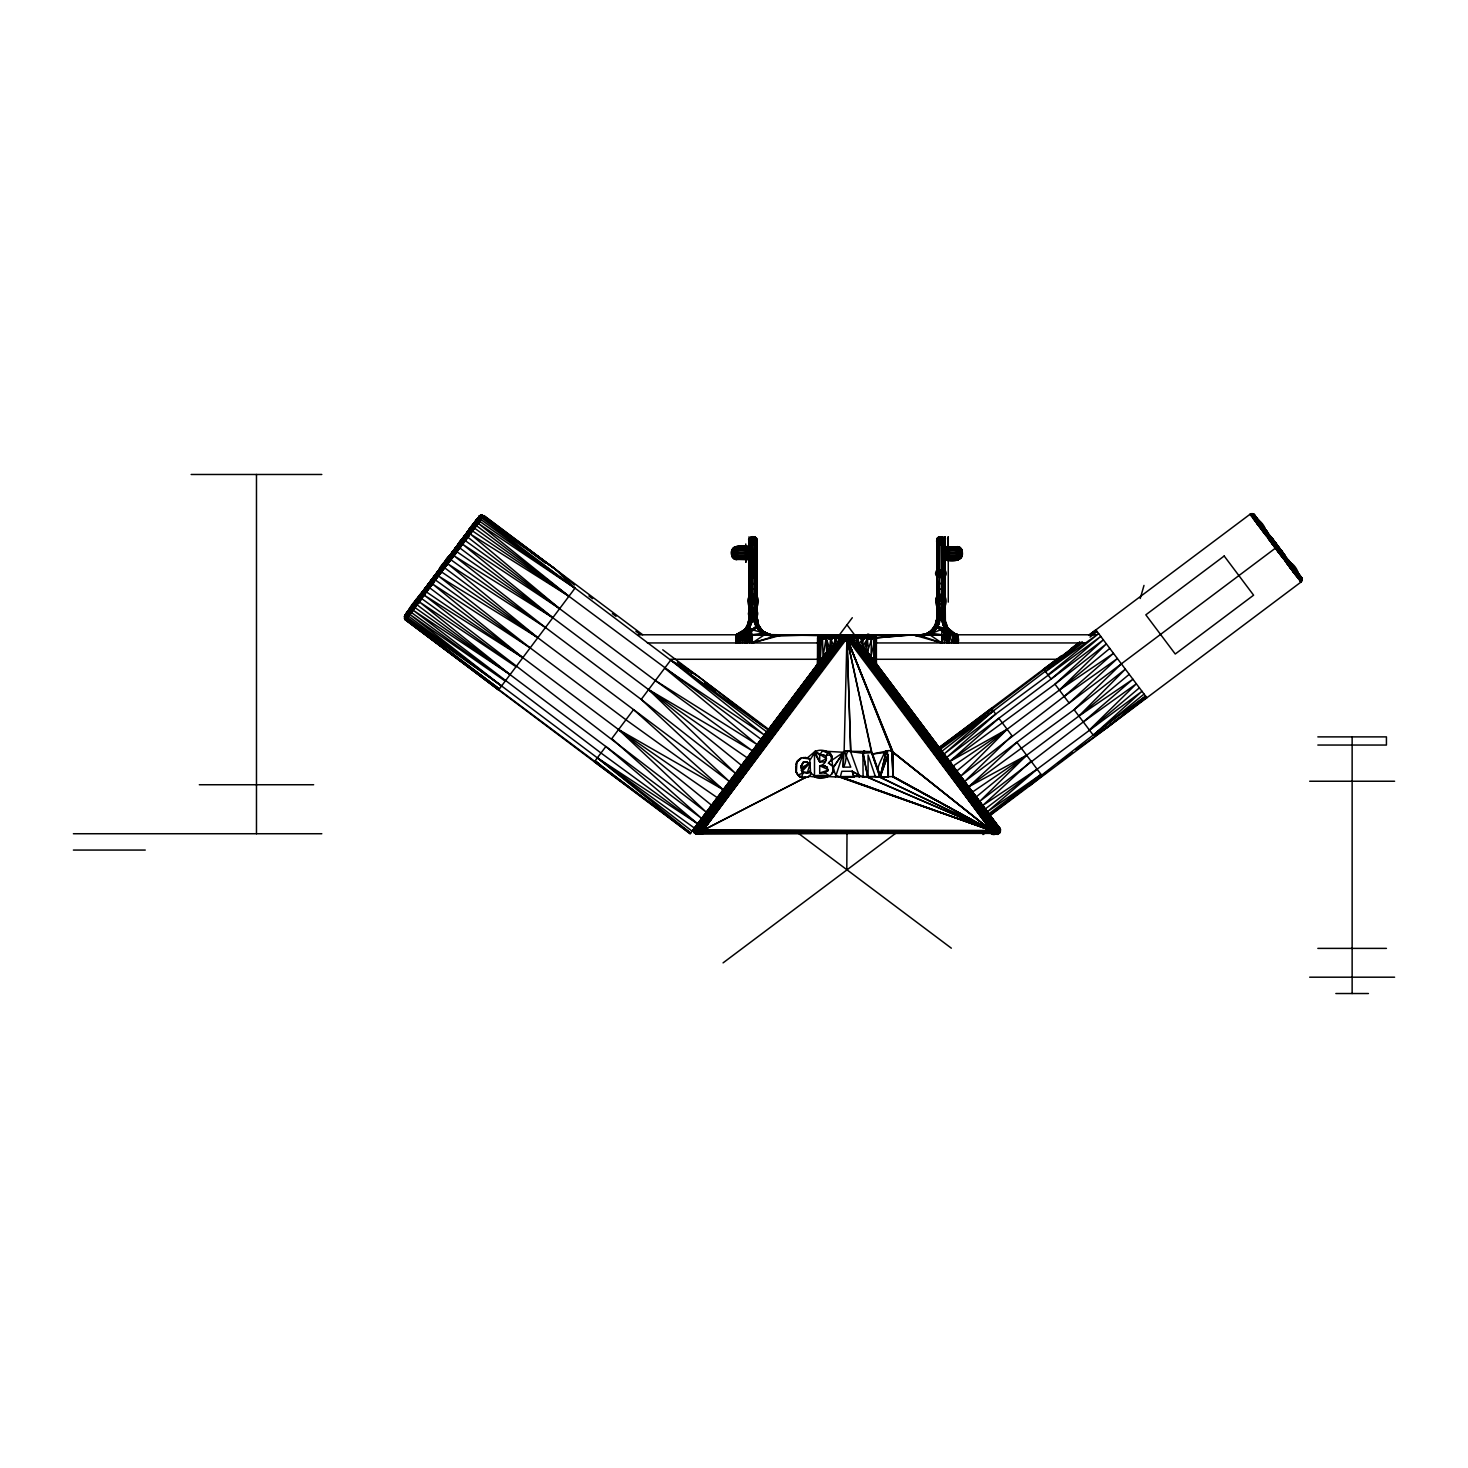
<?xml version="1.0" encoding="UTF-8"?>
<svg xmlns="http://www.w3.org/2000/svg" width="1468" height="1468" viewBox="0 0 1468 1468"><rect width="100%" height="100%" fill="white"/><g stroke="black" fill="none" stroke-linecap="round" stroke-linejoin="round"><path stroke-width="1.5" d="M745.762 556.849L745.762 562.317L745.762 543.967M869.019 639.149L869.038 634.782L873.809 635.222L875.79 638.048L876.359 663.885L876.396 638.048C876.304 633.479 867.386 633.497 870.212 639.149M870.542 639.149L870.542 634.782M871.478 639.149L871.478 634.782L872.818 634.782M944.988 634.782L944.988 536.811L944.988 618.78C942.676 631.827 961.999 631.423 958.035 642.947M945.649 623.405L945.043 628.689L947.429 631.589L949.135 642.947L951.741 632.029L945.484 629.295L945.887 624.139L944.016 618.065L944.016 537.765C939.428 534.113 933.042 542.628 940.089 536.903C956.255 544.261 930.529 528.241 938.456 544.977M948.255 553.142L948.255 536.811L948.255 602.137M829.31 639.149L829.328 634.782L828.759 639.149M832.264 639.149L832.264 634.782L846.999 634.892M835.567 639.149L835.567 634.782L834.833 639.149M839.145 641.314L839.164 634.782L838.356 639.149M842.926 639.149L842.944 634.782L841.659 641.314M846.816 639.149L846.816 634.782L845.513 641.314M850.688 641.314L850.706 634.782L849.385 641.314M854.486 641.314L854.504 634.782L846.999 624.799M858.083 645.681L858.101 634.782L856.486 643.498M861.441 639.149L861.441 634.782L860.688 639.149M864.413 639.149L864.413 634.782L863.753 639.149M866.964 639.149L866.982 634.782L866.395 639.149M999.965 828.521C1001.194 828.906 997.011 828.117 998.589 832.925L696.658 833.732C692.456 834.063 692.474 826.319 696.823 829.126L835.494 644.177L846.999 638.396L860.505 645.48L867.331 651.865L999.965 828.521L1000.259 831.934L997.341 833.732L999.873 832.521L999.947 828.502L867.331 651.865C870.964 647.37 861.569 626.267 872.359 637.204L867.331 651.865M752.295 536.811L752.277 618.505L751.91 621.588L747.542 625.588L749.377 617.111L749.175 570.024L749.029 577.548L757.194 577.548L757.139 570.024L749.029 570.024L749.139 577.383L749.451 538.664C750.845 535.471 757.249 536.224 757.194 540.077L757.194 619.019L758.24 624.487L762.02 630.066L754.644 622.689L753.983 619.019L753.928 536.811M820.869 634.782L818.557 635.754L817.603 638.048L817.603 663.94L818.19 638.048L820.19 635.222L823.511 634.782L773.728 635.791L764.424 634.782L758.717 625.35L757.139 618.303L753.928 617.422M846.797 869.992L846.999 833.732M941.722 536.811L941.722 617.753L944.53 618.34L945.355 622.249L944.933 570.024L936.823 570.024L936.823 577.548L936.969 570.024C935.006 589.751 949.282 642.562 911.408 634.782L858.798 634.91M749.175 618.468L751.451 617.863L752.148 620.046L745.322 629.13L735.963 634.782L735.963 642.947L736.239 634.726L744.918 629.754L750.643 617.973L750.662 537.508L755.396 537.16L755.396 617.533L756.369 623.221L759.378 628.965L764.498 633.424L771.049 635.681L835.2 634.91M749.029 540.132C746.111 539.362 758.883 531.104 757.029 544.977L757.194 617.569L757.194 609.899M936.933 577.383L936.859 570.024C930.29 579.97 951.503 579.97 944.933 570.024L944.988 617.569L944.988 609.899M944.823 618.468L946.75 626.946L953.851 633.314L951.319 642.947C955.833 631.864 948.016 629.699 943.557 626.029L944.988 618.78M1000.497 831.273C999.414 824.374 1002.277 835.035 997.029 833.732L1000.259 831.934L999.928 828.521L997.891 828.961L993.983 833.732L991.212 830.466L849.33 639.442L846.999 638.048L842.32 640.543L702.126 830.319L702.328 833.732L702.787 830.466L844.669 639.442L854.578 637.204L853.991 634.892L852.247 634.782M749.029 609.899L749.029 617.569M749.029 606.578C743.248 590.136 763.14 590.76 757.194 606.578M780.205 635.075L781.93 634.818L770.792 634.635L764.626 632.249L762.975 633.956L758.369 629.864L755.323 624.707L757.029 618.138L756.827 570.024L757.066 577.383M951.429 631.79L949.374 630.414L942.896 634.653L929.574 634.782L934.217 631.405L936.767 619.661L936.933 539.435L938.456 537.508L937.245 538.664L937.245 577.218L937.777 570.024C934.676 587.439 951.631 639.277 916.564 635.516M938.602 616.652L940.089 608.027L944.548 610.229L944.823 617.257L936.859 617.422L936.823 609.899M936.823 606.578C931.042 590.136 950.934 590.76 944.988 606.578M940.089 536.811L939.373 622.671L934.217 631.405L931.996 630.157L924.4 635.516L911.903 634.782M990.148 815.456L1300.942 582.099L1302.226 579.089L1300.446 575.988M874.029 637.516L875.277 637.204L870.964 656.71L871.497 638.048L875.277 637.204L875.57 662.839L876.396 638.048L872.065 635.112L873.809 635.222L872.983 635.699L874.965 636.415L873.882 637.002L873.735 660.416L876.286 637.204L817.713 637.204L818.373 642.378M947.796 639.002L946.768 642.947L946.621 625.937L942.089 621.588L941.722 617.753M846.999 637.204L835.714 638.048L835.494 644.177L831.457 646.984L695.887 828.925L696.327 831.2L698.566 833.567L701.722 831.108L991.212 831.475L1000.46 829.585L999.891 828.521L1000.002 831.952L997.212 833.732L1000.002 831.952L999.836 828.539L1000.24 831.934L996.79 833.732L1000.167 831.934L999.781 828.539L1000.24 831.934L997.157 833.732L999.121 832.888C997.524 818.098 994.276 845.788 999.928 828.521L999.873 832.521M693.74 831.934C698.805 836.008 693.924 832.173 694.107 828.521C692.327 832.851 695.612 834.191 694.988 828.723L831.457 646.984L830.613 638.048L835.714 638.048L837.696 642.892L698.071 830.429C701.135 835.732 695.502 833.64 694.511 829.75L829.677 648.526L830.613 638.048L833.402 645.535L695.171 832.062C698.162 836.301 691.428 831.53 693.96 828.649M754.185 620.615C754.075 627.552 763.764 627.919 764.333 634.726L751.102 634.653L746.57 631.589C741.835 630.781 747.597 627.35 749.396 626.506L752.295 617.753M796.684 762.149L796.188 771.966L798.702 775.93L802.189 777.379L798.849 776.058L796.427 772.645L796.463 762.608L801.73 757.892L809.694 758.901L810.666 773.948L810.336 771.856M893.315 776.462L892.727 751.689L893.26 776.627L991.212 830.466L997.671 829.035L998.699 831.053L996.882 833.732L998.497 833.512L996.57 833.732L999.176 832.044L999.708 828.558L865.918 650.159L867.845 638.048L872.359 637.204M945.282 621.863L944.86 618.597L943.887 626.726L951.117 631.552L944.621 626.506L942.731 617.808L946.291 627.001L950.805 631.46L948.108 631.13L944.621 626.506L944.86 618.597L943.557 626.029C947.778 626.487 946.475 621.166 942.951 621.771L942.951 624.597L946.456 625.588L944.016 618.065L942.456 623.129C947.355 621.001 949.502 630.304 941.85 620.046L942.548 617.863L945.264 626.285L949.135 631.001M749.139 604.944C750.313 583.346 745.854 609.917 751.451 603.275L751.451 542.885L752.295 541.27L754.772 540.94L757.194 542.756M757.194 540.316L755.561 537.508L756.222 617.734L757.286 621.019L756.277 626.726L764.92 632.341L757.103 628.12L756.827 617.991C755.708 629.607 768.388 636.213 777.563 635.516M936.933 604.944C938.107 583.346 933.648 609.917 939.226 603.275L939.226 542.885L944.988 543.454M849.33 639.442L852.761 638.048L863.386 638.048L862.45 646.911L997.671 829.016L997.671 831.2L702.126 831.182L842.32 640.543L841.256 638.048L839.99 641.699L700.071 830.796C705.613 838.283 697.373 828.117 693.446 829.934L694.052 828.502L694.474 832.87L698.107 833.732L694.713 828.649L699.814 829.805L700.695 833.732M801.088 766.241L803.987 761.819L810.354 762.975L801.033 767.819L801.051 766.883L803.088 762.277L801.088 766.241L802.207 772.223L806.905 773.342L810.171 771.673M817.639 663.885L817.713 637.204M943.19 617.863L943.355 537.508L944.988 540.132M924.069 635.552C943.062 633.167 939.832 607.88 939.226 594.522L939.226 609.404C934.621 610.743 937.428 619.459 939.373 622.671L932.896 629.056L931.446 633.662L919.096 635.754L914.087 635.112L941.722 642.947L944.052 634.286L946.768 642.947L947.429 631.589L949.007 630.579L949.135 642.947L950.016 631.148L945.924 629.9L946.273 625.386L943.355 617.973L942.254 622.359L948.438 628.836L943.245 625.331L948.438 628.836L945.649 623.735L942.695 623.863L944.53 618.34M997.029 833.732L999.213 832.026L998.112 828.925L998.405 832.099L996.57 833.732L1000.148 831.934L999.836 828.539L1000.002 831.952L997.157 833.732L999.525 832.87M749.139 596.247L749.029 601.293L750.368 598.999L753.928 598.449L757.194 601.293L757.066 596.247L756.827 600.008M754.937 536.976L754.772 609.404C762.167 612.266 752.974 625.331 754.772 609.404L752.295 608.027L751.451 609.404L751.286 617.808L751.451 594.522L750.809 598.76L752.295 604.321L754.772 603.275L755.396 598.76M936.933 596.247L936.823 601.293L938.162 598.999L941.722 598.449L944.988 601.293L944.86 596.247L944.621 600.008M936.823 543.454L938.456 542.976L938.602 544.977L938.456 576.961L938.162 544.977L938.456 542.976L942.566 542.885L942.731 536.976M694.988 828.723L695.171 832.062L698.107 833.732L698.713 832.411L991.212 832.778L992.607 833.732L993.194 830.026L991.671 833.732L991.873 830.319L996.919 829.181L997.855 832.962L996.46 833.732L998.735 833.42M822.429 634.928L820.025 634.892L822.979 634.818L820.942 634.892L822.52 634.782L822.539 639.149L822.355 634.782M844.577 751.231L843.549 752.258L843.201 767.122L850.798 767.122L844.32 751.267L871.203 751.561L880.158 776.902L887.791 755.029C881.846 749.01 893.865 749.928 893.315 753.084M941.722 570.024L942.566 576.887L942.566 542.885L942.731 617.808L942.566 609.404L942.217 616.56M755.396 544.977L754.772 542.885L751.451 542.885L750.809 544.977L750.662 542.976L750.662 576.961L749.983 570.024L749.451 577.218L749.451 543.288L753.928 542.444L757.194 543.454L756.222 537.765M937.245 577.218L936.933 543.49L936.859 544.977L944.988 544.977L944.988 540.316M757.286 620.285L756.754 610.229L757.139 617.422M795.858 768.645L795.858 766.92M844.137 751.377L846.999 634.782L866.065 634.892M944.364 618.175L944.548 610.229L944.933 617.422M404.801 615.422L405.095 619.679L412.123 605.88L430.876 580.667L432.656 580.08L434.363 582.007L411.847 610.046L410.655 613.734L420.105 599.054L478.733 521.837L478.219 517.617L467.356 538.279C446.566 564.648 424.527 591.421 405.59 619.037L404.801 615.422L479.779 515.837L482.054 514.864L455.649 553.803L426.087 591.714C418.325 590.393 415.719 604.743 411.847 610.046L412.361 611.532L420.105 599.054L444.455 566.63C442.363 562.464 436.602 571.18 440.437 571.015L444.107 564.171L482.054 514.864L478.843 516.773L480.825 515.048L480.954 516.332C477.43 517.562 461.374 537.031 469.742 533.6L471.54 528.847L473.907 527.783L474.439 524.571L469.668 529.012L456.053 551.784L454.401 549.546L455.979 547.234L477.32 518.828L476.458 519.966L481.834 515.029L478.935 516.938M404.911 615.257L404.728 617.844L406.196 618.23L407.04 613L422.986 591.31L404.306 618.395M827.97 769.893L826.612 766.773L819.694 765.745L819.694 772.994L825.218 772.994L827.97 769.893L827.787 770.939M825.915 777.141C830.099 776.7 833.916 773.049 833.439 768.7C833.292 763.562 824.869 764.424 831.053 760.571C835.696 751.433 818.355 747.249 814.501 752.607L814.501 775.765C817.437 782.536 841.458 773.232 814.501 775.765L810.501 772.829M863.478 751.359L864.634 750.882L862.909 752.937L863.092 777.086L868.065 776.554L868.083 755.029L875.534 777.086L893.296 776.554L991.212 830.466L991.212 833.732L995.157 829.585L994.919 833.567L996.075 829.383L997.414 832.209L996.332 833.732L997.433 833.53C986.312 838.191 995.341 824.851 996.442 833.035L995.561 833.732L999.102 830.998L999.158 828.686L999.304 832.888L992.368 833.237L702.787 832.393L700.254 833.585L699.484 829.732L839.99 641.699L698.529 829.512L699.814 833.732M406.838 612.688L411.315 612.174L415.591 606.834L406.434 613.441L405.627 616.652L408.067 615.698L407.223 614.523L410.324 608.046L410.233 611.147L406.214 613.514L428.216 584.227L448.896 560.703L450.254 560.666L469.448 529.508L471.044 533.104L467.43 536.646L466.237 533.801M749.029 544.977L757.194 544.977L757.066 543.49L756.222 544.977L755.561 542.976L755.561 576.961L754.937 570.024M735.963 642.947L736.239 634.726L748.533 629.295L751.91 621.588L750.643 617.973L752.277 618.505M1000.46 829.567L997.69 830.099L862.45 646.911L867.845 638.048L864.285 648.489L999.708 828.576L998.24 832.943L996.203 833.732L998.222 831.127C998.02 827.218 994.643 832.833 991.212 833.108L696.419 832.98L695.483 828.833L831.457 646.984L695.759 829.989C700.64 836.503 690.804 832.98 694.841 828.686L694.162 830.888L697.318 833.732L693.832 831.934L694.07 828.521L693.997 831.952L696.75 833.732C695.502 834.319 691.923 830.191 694.474 830.943M742.698 642.947L742.257 632.029L744.882 642.947L743.193 631.46L744.148 631.112L744.882 642.947L742.716 631.717L740.734 642.947L740.147 633.314L739.083 642.947L738.422 634.084L735.963 634.782L738.422 634.084L736.752 642.947L737.064 634.525L748.35 628.304L749.139 618.597L747.689 626.12L743.028 631.534L745.45 630.873L748.258 627.166L750.643 617.973M751.781 616.56L751.451 609.404C745.597 612.596 748.882 619.551 755.396 616.652M939.502 622.138L936.364 622.23L937.171 617.991L940.07 617.881L932.474 629.552L934.584 631.038L929.079 632.341L939.63 621.606L938.162 617.624L938.456 609.587L937.777 616.854L936.933 610.651L936.859 617.422M747.102 640.69L746.918 626.983L751.744 622.359L748.552 622.634L749.065 618.634L748.24 623.772L751.304 623.863L749.469 618.34L748.808 622.01L750.111 626.726L743.193 631.46L748.166 626.157L749.983 618.065L751.543 623.129C742.716 621.955 750.24 639.479 747.249 642.947L744.148 631.112L746.57 631.589L748.533 629.295L748.111 624.139L751.451 617.863L752.222 619.257L748.643 622.249L749.983 618.065L749.983 537.765M749.653 599.623L749.451 595.659L749.451 604.376L749.983 595.164M750.368 617.955L750.662 609.587L749.983 616.854L749.451 610.229L749.175 617.257L749.139 610.651M931.061 630.91C936.676 626.01 935.024 631.882 929.079 632.341C933.648 631.075 933.887 630.946 935.299 625.35M937.245 610.229L936.969 617.257L936.933 610.651M937.446 599.623L937.245 595.659L937.245 604.376L937.777 595.164M767.672 635.222L764.406 632.011L758.717 630.267L757.286 621.019L754.258 621.074L759.286 626.634L760.424 631.075C762.754 635.204 772.553 634.837 776.242 634.782M942.731 570.024L943.355 576.961L944.016 537.765M693.465 829.805L694.034 828.613L694.199 831.971L697.116 833.732L694.474 831.989L694.291 828.558L829.677 648.526L826.154 638.048L826.888 635.754L836.705 634.782M1255.69 516.369L1250.277 514.607L1253.947 514.24L1302.024 578.264L1301.309 577.144L1300.63 581.677L1301.565 581.493L1250.699 513.763L1088.669 635.295M701.172 833.732L700.805 830.026L842.32 640.543L701.796 830.246L701.631 833.732M938.162 617.624C935.226 624.175 938.052 630.965 929.079 632.341L936.896 628.12L937.777 537.765M749.139 543.49L749.065 544.977L749.029 543.454M749.653 618.175L749.983 609.862L750.368 616.744M754.424 616.56L754.772 609.404C752.717 618.927 756.479 631.24 766.424 635.02M756.754 543.288L756.222 577.071L755.836 570.024M756.222 603.88L756.754 595.659L755.561 603.513L757.066 604.944L757.066 596.247M936.859 544.977L936.933 543.49M937.446 616.964L937.777 609.862L938.162 616.744M944.86 577.383L944.548 543.288L944.016 577.071L943.63 570.024M944.016 603.88L944.548 595.659L943.355 603.513L944.86 604.944L944.86 596.247M999.781 828.558L999.781 831.971L996.79 833.732L999.525 831.989L999.286 828.649L999.323 832.888L996.882 833.732C1007.635 829.604 986.129 834.411 991.873 831.182L991.212 831.952M749.377 544.977L749.451 543.288L749.983 544.977M750.809 570.024L751.451 576.887L751.451 542.885M754.772 609.404L754.167 620.524L760.369 628.157L762.167 633.387L752.295 634.782L748.35 623.735M871.276 639.149L871.478 634.782M937.171 544.977L937.245 543.288L937.777 544.977M938.602 570.024L939.226 576.887L939.226 542.885L938.602 544.977M829.677 648.526L693.538 829.567L831.457 646.984L695.685 828.87L695.612 831.108L698.786 833.732L697.043 833.017L696.327 829.016L833.402 645.535L835.714 638.048M801.033 767.819L801.124 765.929L801.051 766.883M827.842 770.718L827.989 769.544L819.694 765.745C827.64 764.755 829.053 752.589 819.694 755.029L814.85 751.561L807.382 757.91M829.75 752.992C832.448 758.534 832.411 765.379 833.072 771.526M750.368 570.024L749.983 577.071L749.653 570.024M938.162 570.024L937.777 577.071L937.446 570.024M757.947 629.332L757.635 622.23L754.387 621.661L756.222 609.862L756.571 616.964M943.63 617.955L944.016 609.862L944.364 616.964M823.768 639.149L824.025 634.782L824.209 639.149M749.469 618.34L751.047 624.597L748.074 624.579M756.222 595.164L755.561 603.513L753.928 601.109L754.772 594.522L753.928 598.449M827.952 770.26L819.694 772.994M831.659 758.974L831.677 756.46L831.787 757.8M863.037 752.13L867.716 776.902L862.909 753.304L864.322 750.919M944.016 595.164L943.355 603.513L941.722 601.109L942.566 594.522L941.722 598.449M957.76 634.726L957.246 642.947L956.934 634.525L953.851 633.314L953.264 642.947L955.576 634.084L958.035 634.782L957.833 642.947L957.76 634.726L953.851 633.314L958.035 634.782L956.934 634.525L956.255 642.947L955.576 634.084L954.916 642.947M1000.002 831.952C993.854 834.136 998.222 834.044 999.121 829.824L998.515 828.833L997.396 832.209L994.827 833.732L996.075 829.383M749.983 603.88L750.662 594.779L749.451 604.376M937.777 603.88L938.456 594.779L937.245 604.376M867.698 637.204L863.386 638.048L860.505 645.48L997.433 829.071L993.744 833.732L994.185 829.805L993.304 833.732L994.919 833.567L992.863 830.099C993.616 832.631 990.001 834.723 992.955 833.218L995.763 829.438L858.505 644.177L858.285 638.048L861.643 637.204L860.487 634.892M471.32 526.81L471.044 533.104L478.329 523.47L477.375 519.635L479.724 515.708L467.43 536.646L468.953 535.398M751.451 603.275L752.295 594.448M757.139 619.845L757.8 622.872C758.607 611.899 752.735 628.891 758.993 625.937M939.226 603.275L940.089 594.448M993.744 833.732L994.827 829.659L994.607 830.686C996.533 835.971 994.754 833.604 998.313 828.87L998.699 829.897L998.515 828.833M757.029 600.412L756.754 604.376L756.571 599.623M944.823 600.412L944.548 604.376L944.364 599.623M459.154 547.472L459.337 545.105L462.035 543.857L463.76 539.233L461.466 539.93L441.85 566.685L442.07 565.786L454.401 549.546L438.308 575.016L436.143 573.86L423.151 590.98L414.196 608.523L408.691 610.394L404.599 616.248L416.985 601.513L444.107 564.171L462.035 543.857M997.414 829.09L995.212 833.732L997.671 831.2M693.667 830.833L694.382 828.576L694.199 831.971L697.208 833.732L696.291 833.53M749.029 542.756C747.249 537.49 756.204 535.655 757.194 540.609M753.928 576.869L754.772 542.885M936.823 542.756C935.043 537.49 943.997 535.655 944.988 540.609M941.722 576.869L942.217 570.024M737.743 642.947L738.422 634.084M825.952 639.149L826.282 634.782L826.392 639.149M756.754 610.229L756.222 616.854L755.561 609.587L755.836 616.744M944.548 610.229L944.016 616.854L943.355 609.587L943.63 616.744M992.129 833.732L993.854 829.879L854.119 641.736L852.761 638.048L854.578 637.204M750.809 616.652L751.451 609.404M815.639 750.919L810.354 759.525M819.915 638.048L821.933 635.112L820.19 635.222L821.456 635.369L819.529 635.754L821.016 635.699L818.153 638.048L818.447 662.839L819.805 638.048L818.722 637.204L819.97 637.516L818.19 638.048M996.644 829.255C996.589 834.815 997.488 831.677 992.368 833.237M755.561 576.961L756.222 570.024L756.626 575.419M800.042 758.717L801.033 758.13L797.363 761.085L795.986 764.81M935.024 630.561L935.795 624.12L939.08 617.477M943.355 576.961L944.016 570.024L944.419 575.419M701.392 833.732L700.805 830.026L991.212 830.466L846.999 638.396L700.346 833.732L699.172 829.659L701.741 833.604M744.441 637.057L744.001 631.148L746.57 631.589L746.643 627.295L750.533 623.735M412.361 611.532L409.407 610.908L412.123 605.88L409.333 609.789L409.132 613.496L407.223 614.523L407.627 611.642L423.555 594.467C417.921 592.118 396.433 628.322 416.637 600.229L480.825 515.048L479.192 516.314M405.81 614.046L404.599 616.248L405.829 614.028L405.59 619.037L404.728 617.844L407.04 613M814.85 751.561L819.694 761.947L826.594 758.754C817.309 753.323 808.85 744.001 819.694 761.947L824.539 761.947M868.561 639.149L869.038 634.782L870.359 634.892M939.96 619.551L936.712 620.285M839.421 637.204L840.026 634.892L841.751 634.782M832.099 773.691L833.439 768.7M946.988 626.634L948.108 631.13M939.575 616.56L939.226 609.404L939.832 620.524L937.061 620.836L936.364 622.23L936.859 618.303L938.217 625.753L935.006 625.937L936.492 622.193M941.961 620.817L945.098 620.707L945.355 622.249L945.025 619.918M407.443 614.78C409.315 606.412 416.692 599.274 423.775 594.815L425.078 588.393L416.637 600.229L416.453 604.284M937.446 617.844C937.557 627.295 928.822 636.36 919.17 634.782M411.15 606.945L414.233 603.036L417.242 603.073L415.591 606.834L410.636 607.825L406.232 613.496L418.894 602.724L413.811 607.642M924.4 635.516C928.914 633.974 921.078 634.029 919.684 635.772M859.202 777.031L859.184 775.343L852.192 771.269L841.825 771.269L840.375 776.627L859.441 776.462L850.798 752.258L846.999 638.396L892.819 751.818M751.451 576.887L752.295 570.024M939.226 576.887L940.089 570.024M734.165 559.014C724.898 548.408 739.725 543.27 749.029 546.922L735.34 547.619L731.706 551.693C732.404 543.325 743.964 547.472 749.029 546.61L734.165 547.27L734.165 559.014L749.029 559.675M934.4 626.983L932.675 632.763L930.584 631.295M959.833 547.27C967.797 556.978 956.108 564.061 944.988 559.675L959.833 559.014L959.833 547.27L944.988 546.61M424.527 594.577L422.472 596.522C415.591 594.577 412.893 607.055 410.655 611.862L412.068 611.239L410.948 613.037L407.352 612.193L405.884 613.954L411.334 611.349L411.095 613.202L406.856 612.872L408.691 610.394L407.26 613M698.603 833.732C696.272 835.09 697.153 826.741 695.3 829.897C698.016 835.145 695.612 834.173 693.758 829.622L694.309 828.558L694.162 830.888M731.706 551.509L735.34 548.647L749.029 548.518C745.12 545.013 731.945 552.959 731.871 550.243L732.367 557.088L736.606 559.675L736.606 546.61L749.029 546.61L736.606 546.793M777.673 635.479L781.288 634.745M958.659 559.51L957.393 559.583L957.393 546.61L962.127 550.335L962.127 556.042L962.292 554.39L960.861 557.546L957.393 558.959L944.988 558.959L958.659 557.638L944.988 558.427C949.337 558.776 961.577 559.161 962.127 554.592C961.705 562.703 949.741 558.831 944.988 559.675L958.659 559.51L958.659 546.775L944.988 546.922M702.548 833.732L699.814 829.805L839.99 641.699L698.841 829.585L702.787 832.778C697.942 834.65 703.869 833.879 701.465 830.172L842.32 640.543L700.144 829.879L702.787 831.475M933.63 628.157L931.868 633.369L941.722 634.782C941.465 624.506 951.411 625.955 947.429 631.589L951.117 631.552L947.576 627.607M944.988 556.978L958.659 557.638L957.393 557.767L944.988 557.767L957.393 556.978L962.127 554.592L962.127 555.95L962.292 554.464L962.127 555.656M756.791 619.624L753.983 618.927C754.497 617 760.424 627.166 759.782 631.405C761.653 628.854 765.195 631.79 761.323 632.763L759.947 627.533L757.708 629.02C762.424 627.937 765.323 636.415 767.764 633.736M475.228 521.599L479.889 516.497L478.183 520.663L475.228 521.599L480.55 516.332M731.706 551.546L731.871 550.335M962.292 554.721L962.127 555.95L962.292 554.776M940.089 604.321L942.566 603.275L943.19 598.76M466.2 534.499C467.815 530.425 484.642 511.525 474.366 522.902L415.205 601.898L420.16 594.962L425.243 590.503L426.491 591.2L429.849 584.392L432.032 583.622L449.19 557.785L449.557 558.849L454.328 551.344L456.034 551.161L459.337 545.105L456.254 546.885L417.848 598.026M731.706 552.39L731.871 550.628M758.717 625.588C758.938 622.872 753.524 625.46 756.662 625.882L747.634 632.763L744.148 631.112M993.304 833.732L993.873 829.879L995.01 833.732L996.827 832.264L995.469 829.512L858.505 644.177L863.386 638.048M749.359 628.047C746.717 629.478 783.215 636.855 763.966 634.543M831.604 639.149L832.264 634.782M754.937 598.595L755.561 594.779L755.836 598.999M942.731 598.595L943.355 594.779L943.63 598.999M744.625 631.02L746.57 631.589C743.414 629.589 748.166 625.79 750.203 624.689L748.9 620.707M936.694 620.377L936.364 622.23L937.171 617.991L938.859 624.23L932.896 629.056M841.256 638.048L698.236 829.438C699.245 834.54 700.952 834.631 696.841 830.191L835.494 644.177L698.071 830.429L835.494 644.177L697.098 829.181L697.557 833.035M464.824 540.903L464.127 536.572L478.348 518.846M772.223 634.745L771.709 635.736L763.984 631.827L762.589 633.699L774.26 635.772L777.6 634.763L769.397 634.91L762.828 631.699L757.91 625.551L756.222 617.734L755.616 619.368L758.24 624.487M416.435 599.917L412.728 604.834L418.894 602.724L431.629 579.878M756.571 617.844L754.791 623.203L757.983 623.496M481.834 515.029L479.632 515.984L472.971 524.608L472.182 527.342L474.054 528.81L477.687 519.745L479.21 522.204L470.439 532.425L472.641 530.847L478.219 517.617M731.706 552.023L731.706 551.895M694.181 832.576L697.116 833.732L695.905 832.136L698.529 829.512M807.216 773.177L810.354 762.975M962.292 554.243L962.292 554.39M995.157 829.585L995.267 830.558L856.394 642.947L858.285 638.048L854.119 641.736L993.928 830.815L996.35 829.31L994.735 833.127L992.46 832.668M749.029 540.609C747.983 539.16 757.47 539.673 757.066 540.004L757.194 541.509M936.823 540.609C935.777 539.16 945.264 539.673 944.86 540.004L944.988 542.756M429.849 584.392L429.28 587.494L439.354 570.869L424.747 589.439L429.849 584.392L429.243 583.42L464.494 536.04L427.812 584.759L418.38 600.467L416.27 604.577L417.151 604.908M467.301 536.848L467.87 533.728L462.53 539.105L471.54 528.847L471.999 530.59M749.029 541.509L753.928 540.169L753.928 542.444M936.823 541.509L940.089 540.169L944.988 541.509M853.22 641.314L854.504 634.782M995.267 830.558L854.119 641.736M1293.803 572.575L1284.812 560.592M762.553 633.662L762.002 632.451C761.305 630.653 763.121 628.946 763.415 634.213L765.452 632.653L770.113 635.589M408.856 610.009L407.627 611.642L414.361 608.743L414.82 606.504L411.591 606.559L427.316 589.457L424.803 588.943L420.894 594.155L439.978 572.575C434.932 566.74 458.053 550.647 461.429 544.022C468.237 538.646 470.347 524.223 478.513 518.332L479.192 518.846M835.494 644.177L697.649 829.31L700.658 833.585M854.266 777.141L840.008 776.994L835.586 775.067L833.402 768.535M887.443 750.882L888.158 776.902L880.103 776.994L886.323 751.102L880.158 776.902L888.14 755.029L888.379 777.122M893.278 752.919L892.911 751.965L991.212 830.466L892.966 776.811L891.938 751.231L846.999 638.396L850.688 751.469L847.421 750.882M755.836 544.977L756.222 543.105L756.571 544.977M943.63 544.977L944.016 543.105L944.364 544.977M931.519 630.488L929.684 634.726L941.722 642.947L942.896 634.653L943.575 638.8M992.607 833.732L993.744 832.558L994.625 833.732M749.029 555.161C727.192 558.629 727.192 547.656 749.029 551.124M749.029 591.292C750.13 588.448 756.075 588.448 757.194 591.292M936.823 591.292C937.924 588.448 943.869 588.448 944.988 591.292M453.594 550.427L474.403 522.7L475.063 525.838L479.486 522.535L478.421 522.186C474.054 523.654 464.879 530.168 468.916 535.453L471.393 530.755L472.641 530.847M761.066 739.248L568.923 596.265L476.348 525.544L475.559 521.158L471.393 526.718L476.788 521.03L476.953 522.773M859.275 776.939L859.092 775.067L852.192 771.269L853.917 776.811L852.192 771.269M694.511 829.75L695.3 828.796L693.795 832.007L696.841 833.732L695.575 833.512M935.758 624.487L936.511 623.221L939.043 623.716L935.006 625.937L935.795 624.12M946.31 625.24L947.374 627.295M450.584 554.427L434.088 580.851L442.033 571.309L458.64 543.912L460.658 547.179L456.053 551.784M452.639 557.124L460.2 547.05L461.429 544.022L460.291 541.692L470.402 528.04M998.809 832.081C998.827 829.438 1002.332 831.567 996.68 833.732L998.24 832.943M426.711 591.677L427.316 589.457M917.39 635.607L931.868 633.369L944.64 628.047M407.829 612.468L405.865 614.45L413.682 603.568L412.123 609.11L407.829 612.468L406.673 616.633L405.92 615.826L404.728 617.844L405.095 619.679M832.264 773.416L833.274 771.049M925.978 635.277L930.106 631.662M999.213 832.026L999.158 828.686M831.585 759.195L831.053 760.571M863.111 751.891L863.734 751.176M1140.232 598.485L1143.994 585.42M933.575 631.075L933.85 631.772C927.996 631.607 925.794 636.8 920.491 634.782L922.289 635.736L926.638 633.662L926.436 635.185L920.491 634.782L931.024 633.956L931.318 632.965L930.015 631.827L927.079 635.075M852.761 638.048L851.734 640.58L993.23 830.925L994.515 829.732M439.281 574.924L439.978 572.575M744.643 637.002L745.561 628.836L750.772 625.331L747.726 625.386L748.074 629.9L744.001 631.148L744.918 629.754L747.102 631.038L758.497 626.671L759.91 627.643M1255.874 522.058L1256.626 517.617M476.788 521.03L475.522 525.159L474.439 524.571L470.164 528.92L471.54 528.847M914.564 634.745L912.564 634.855L916.326 635.479M993.524 829.952L993.194 830.026M755.396 617.533L754.277 621.129M443.281 566.776C443.85 563.51 448.052 552.207 451.667 557.418L452.731 557.014M747.597 630.469C741.322 624.487 755.139 628.102 744.423 631.056L747.102 631.038L746.056 630.212M420.343 600.173L418.563 602.522L420.105 599.054L418.6 598.614L408.159 612.798L477.816 521.434L475.228 521.782L477.687 519.745M749.029 584.741L752.295 583.402L757.194 584.741M936.823 584.741L940.089 583.402L944.988 584.741M992.863 830.099L993.744 832.558M475.063 525.838L477.54 524.406L477.999 520.865M846.651 750.882L843.549 752.258L835.494 776.994L839.733 777.141L991.212 830.466L893.113 752.442L991.212 830.466L867.386 777.141L875.02 776.554L859.422 776.609M880.121 776.957L875.001 776.462M695.3 828.796L694.878 829.824L696.107 828.961L697.722 832.319L700.126 833.585M944.988 555.161C967.008 558.537 966.898 547.766 944.988 551.124M702.126 830.319L991.873 831.182L992.203 830.246L991.212 831.475M780.609 635.02L768.608 635.387M992.203 830.246L991.212 830.961L851.734 640.58M883.644 753.983C889.296 744.239 875.974 768.241 878.103 769.544L879.846 777.141L991.212 830.466L840.375 776.627M821.64 637.204L820.263 660.416L819.805 638.048L823.64 634.892L827.934 634.892M915.445 635.35C925.446 637.369 938.713 629.809 937.777 617.734L938.382 619.368M1255.929 516.883L1256.681 517.892L1255.801 516.516L1255.122 521.048L1256.186 521.067L1249.965 514.185L1300.942 582.099L1299.694 580.429M840.063 776.902L991.212 830.466L892.948 776.902M892.911 751.965L846.999 638.396L871.368 751.763L879.846 777.141L880.525 776.462M797.913 775.067L801.436 777.288L803.106 772.994L797.913 775.067L796.61 773.086M751.781 544.977L752.295 543.692M939.575 544.977L940.089 543.692M422.527 591.788L418.784 601.458L413.187 604.706L408.269 612.578L410.691 613.532L410.196 609.807L475.1 523.36L478.311 521.379L409.077 612.853L410.765 612.908M946.805 626.285L944.621 626.506L945.117 627.423M775.526 635.717L776.59 634.782M996.735 833.549L996.864 832.264M452.823 554.977L454.328 551.344L450.694 554.28L469.944 529.985M760.919 632.451C765.856 630.396 769.948 637.956 774.829 634.782M417.242 603.073L415.389 606.743M697.649 829.31L698.841 829.585L696.419 832.98L697.428 833.732M472.421 530.774L476.476 525.544L477.375 519.635M476.348 520.314L476.531 522.865L478.384 523.525M701.631 833.237L702.787 833.108L701.135 830.099L842.32 640.543L700.071 830.796M447.355 564.171L448.896 560.703L447.703 558.262L468.457 534.664L466.934 538.095L456.438 548.225L442.62 565.235M767.837 635.24C769.159 632.047 773.177 637.534 775.636 634.928M431.574 585.2L430.014 586.484L427.298 585.659L422.986 591.714L433.629 576.997L435.611 578.41L414.233 603.036L431.335 584.099L428.986 583.365L430.821 580.759M412.948 609.972L409.719 608.871M459.337 545.105L453.447 551.106L458.915 543.325M774.26 635.772L775.71 635.259M694.713 828.649L693.612 829.585M763.855 634.488L767.36 633.662M467.87 533.728L464.714 540.279L463.76 539.233L458.181 544.885M455.263 553.638L457.392 549.399C455.319 541.288 469.063 533.82 473.834 527.489L473.045 525.25L474.366 522.736M405.865 614.45L406.599 613M937.979 626.249L936.621 620.946M422.472 596.522L436.436 573.272M921.886 635.754L917.408 634.782L941.722 642.947L941.722 634.782M754.424 617.441L754.038 619.551M696.107 828.98L694.859 830.998C693.648 834.081 701.594 833.824 698.566 833.567M416.985 601.513L414.215 606.816L413.37 605.899L410.269 608.486L411.884 605.972M746.203 631.295L744.882 631.001M462.567 543.894L465.117 539.105M697.942 829.383L697.447 830.319L697.355 829.255M825.878 760.516L826.154 760.094M880.47 776.627L872.579 753.983L884.323 752.607L885.828 751.231M799.638 776.627L798.702 775.93C802.28 779.361 811.841 777.159 810.593 773.03M430.014 586.484L445.354 561.583L447.189 563.18L442.639 569.052L440.73 567.731L436.143 573.86M413.536 605.256L409.407 610.908M450.015 560.611L453.227 554.941L451.777 553.032L453.263 550.867M695.759 829.989L696.823 829.126L696.841 830.191M470.164 528.92L472.164 525.672L460.145 546.353L463.007 544.059M478.274 517.562L477.595 518.736L479.724 515.708M436.363 573.364L457.392 549.399L457.704 550.372L461.429 544.022M448.896 560.703L442.639 569.052M694.878 829.824L695.483 828.833M472.99 528.829L475.797 524.883L463.374 537.398L447.189 563.18L450.254 560.666M926.877 635.112C933.538 634.525 925.666 632.139 926.73 633.552M453.227 554.941L433.409 577.493L477.485 518.589M412.104 606.633L415.334 601.476M998.387 832.117L997.396 832.998M425.573 587.732L424.803 588.943L447.52 564.171M436.161 573.621L433.299 577.456M884.525 752.24L885.681 751.249M930.602 631.368C927.739 634.763 928.859 635.24 928.437 634.855M946.401 630.469L948.677 629.13L947.778 627.919M995.928 830.429L995.763 829.438L994.386 832.484L991.909 833.732M833.218 767.874L843.641 752.148L843.201 767.122C847.036 763.305 845.073 752.68 848.412 750.992M830.576 753.946L822.465 750.882L819.694 755.029L819.694 761.947M416.38 599.972L418.472 597.201M776.957 635.057L778.058 634.763M746.918 626.983L750.111 626.726M731.706 552.629L731.706 553.638M441.85 566.685L451.3 553.583L436.491 573.97L426.087 591.714L522.81 657.682L618.579 729.578L711.54 805.216M409.462 609.404L411.113 607M830.117 753.396L828.264 752.111L825.732 756.24M465.539 534.499L464.127 536.572L473.1 526.021L479.467 522.516L477.063 523.617M833.072 767.562L843.549 752.258L825.805 751.304M935.281 625.588L939.905 619.991L938.602 617.533M430.546 581.126L433.372 577.364M431.959 579.383L436.767 572.997M997.91 832.154L999.011 828.723L864.285 648.489L999.488 829.75M700.768 830.925L701.465 830.172L698.529 831.512L697.814 833.732L694.694 833.053M753.928 537.215L754.772 540.94M941.722 537.215L941.722 541.27L939.226 540.94L940.089 537.215M461.044 540.481L462.622 538.628L463.943 541.288L469.301 535.6M999.121 832.888L999.708 828.576L999.323 832.888M414.196 608.523L411.847 610.046M466.402 535.233L477.797 520.314L478.733 521.837L477.816 521.434M428.472 585.732L454.878 550.573M418.6 598.614L404.195 616.799M427.83 585.604L454.548 550.023M768.847 729.798L818.08 663.83M769.067 729.871L784.096 709.723M786.83 706.071L818.245 663.94M844.669 639.442L702.787 830.98L699.484 829.732L700.64 830.906L698.713 832.411M420.435 600.027L416.765 600.339L409.407 609.991L409.15 612.615L409.957 613.184L412.875 609.312M424.876 594.852L422.399 597.403M408.416 616.028L597.348 757.855L690.621 833.072L405.572 619.808L498.606 689.923L574.961 588.228L555.051 568.96L483.761 515.69M757.304 627.075L748.772 633.644L747.249 642.947L749.946 634.286L749.726 642.947L751.102 634.653L752.295 642.947L779.563 634.8M642.654 634.726L483.889 515.525L405.462 619.973L690.125 833.714L826.668 651.865L826.154 638.048L832.356 637.204L833.512 634.892M839.531 634.745L852.302 617.716M696.254 833.732L699.924 828.833M440.73 567.731L454.401 549.546M799.106 759.433L797.363 761.085M418.894 602.724L420.784 600.32M476.641 519.892L473.834 523.47L478.513 518.332M475.063 522.571L476.513 520.718M466.255 533.563L468.274 531.031M761.341 629.478C758.791 627.203 758.002 631.442 761.598 629.625M450.511 554.537L471.393 530.755M425.628 587.659L427.39 585.916M745.781 631.093L744.349 630.341M414.49 602.486L416.765 600.339M444.107 564.171L434.014 576.979L434.767 579.493M929.097 634.763L930.584 634.213L931.996 630.157L937.722 626.726L938.658 624.744M406.783 612.78L420.105 599.054M914.527 635.185L917.298 634.763M429.243 583.42L434.546 577.695M754.772 538.004L752.295 538.371L752.295 540.169M942.566 538.004L940.089 538.371L940.089 540.169M436.932 573.236L439.684 570.281M448.547 557.51L454.328 551.344M753.928 540.169L753.928 538.371M941.722 540.169L941.722 538.371M929.85 633.901L925.537 633.992L928.73 632.635M760.589 628.579L754.956 623.716L754.369 621.606M460.658 541.435L462.603 539.453M926.62 635.167L928.29 634.873M446.731 560.079L448.566 558.207M1109.79 648.434L1059.382 690.07L1007.14 729.284L960.678 776.187L1064.153 696.438L1117.368 658.526L1069.126 703.062L1054.96 684.198L1103.349 639.846L946.64 757.488L995.708 714.054L1100.743 636.378L1051.106 679.06L1043.638 669.114L1056.318 659.738M422.986 591.714L425.188 589.494M442.033 571.309L438.308 575.016L439.427 574.924M972.532 791.986L1026.646 755.268L979.633 801.455L1083.292 721.926L1132.929 679.244L1078.888 716.054L1026.646 755.268L968.641 786.811L1016.884 742.276L1041.032 774.425L989.836 815.034C1042.115 775.893 1092.247 734.073 1145.609 696.126L1107.679 727.211L1076.117 749.873M755.525 625.203L755.139 624.212L756.112 624.634M1255.47 520.131L1263.875 532.737M925.666 635.332L927.226 634.543L920.491 634.782L923.739 634.47M1121.369 663.848L1074.099 709.686L968.641 786.811M744.625 630.414L743.67 631.258L744.882 642.947M927.299 635.038L928.4 634.011M472.127 526.351L473.87 524.755M1031.05 761.14L982.679 805.51L1037.105 769.214L1141.976 691.3L1093.275 735.211L1074.099 709.686L1125.35 669.151L1078.888 716.054L1129.241 674.326M451.667 557.418L455.319 553.564M1266.113 535.692L1260.902 528.755L1262.388 525.489L1257.966 519.415M1298.171 578.392L1293.473 572.153L1294.703 568.336L1288.757 560.409M808.171 777.031L809.198 776.333M432.051 579.713L433.684 578.282M956.787 771.012L1007.14 729.284L949.668 761.543L998.864 718.274L1011.929 735.651L964.66 781.49L1278.059 546.188L1271.105 536.903M940.419 749.212L993.341 710.916L944.034 754.02L995.708 714.054L991.414 708.328L939.483 747.964L993.341 710.916L1082.907 642.617M1064.153 696.438L1113.478 653.352L1059.382 690.07L1106.377 643.883L1054.96 684.198L949.668 761.543M809.143 771.783L807.767 772.774L809.859 771.287M808.593 776.774L809.822 775.93M809.345 776.26L815.235 777.031L814.52 775.985M434.088 580.851L436.693 578.355M1139.388 687.85L1089.348 729.981L1136.342 683.794L1083.292 721.926M1029.325 786.041L1049.088 770.168M976.238 796.904L1026.646 755.268M808.941 771.929L809.767 771.324M932.657 629.478L937.336 625.882L946.365 632.763L949.851 631.112M925.152 635.405L923.354 635.644L932.804 631.79M1082.228 641.736L1045.583 671.683L1098.651 633.589L1047.932 674.84M1090.963 634.598L1096.192 630.322L1092.559 632.983M418.875 597.091L419.976 596.21M410.288 609.587L407.609 611.661M1144.067 694.089L1093.275 735.211L1107.679 727.211L1146.545 697.373L1123.038 714.843M749.029 552.115L736.606 552.115L735.34 553.142L736.606 554.17L749.029 554.17M944.988 554.17L957.393 554.17L958.659 553.142L957.393 552.115L944.988 552.115M801.033 770.241L809.675 763.323L801.803 771.673L808.042 772.553M941.942 751.249L993.341 710.916M981.248 717.301L1080.026 642.562M1090.008 637.094L1097.128 631.552M1044.133 669.775L1079.824 642.268M1088.742 635.387L1095.88 629.9L1146.857 697.795M985.285 808.96L1037.105 769.214L987.377 811.749L1041.032 774.425L988.9 813.786M941.722 618.505L942.548 617.863L942.768 620.762M1090.797 634.396L1096.192 630.322M989.836 815.034L1031.123 783.729M1034.701 781.013L1041.895 775.563L1036.408 779.526M1061.658 655.59L939.171 747.542L991.891 708.971L975.633 721.082M1070.667 648.819L1079.659 642.066M723.063 962.88L896.03 833.035M1058.098 763.397L1072.502 752.57M983.065 834.558L985.01 833.09L982.569 833.512M972.018 723.761L939.483 747.964L991.891 708.989M1099.55 732.312L1119.423 717.54M479.229 517.085L481.431 514.901M828.576 763.121L829.365 762.626L828.282 763.232M772.663 635.772L773.728 635.791M1045.95 668.435L1056.923 660.527M1018.131 792.702L1025.453 787.435M962.292 551.528L962.127 550.243L962.292 551.821L958.659 549.949L957.393 548.518L960.861 549.527L962.292 552.188L961.632 549.601L958.659 547.619L944.988 548.518M912.711 634.892L874.084 638.048L875.277 637.204M1131.681 707.594L1142.82 699.924M830.906 760.919L843.549 752.258M773.838 635.791L774.792 635.754M953.081 766.076L1007.14 729.284M945.649 628.304L951.117 631.552C946.511 629.607 935.666 622.982 932.474 629.552L934.07 627.533L936.602 628.579M943.465 623.735L947.08 626.983L947.41 630.561L949.374 631.02L948.915 629.423M752.295 634.782L752.295 642.947L764.424 634.782L766.7 635.038M997.946 833.53L998.57 832.925M701.722 831.108L702.787 831.952L701.759 831.971C701.154 835.457 692.933 831.438 695.685 833.512M693.538 831.365L697.502 831.365L698.786 833.732M1252.736 517.892L1257.434 524.131L1261.434 524.021L1267.379 531.948M1290.023 567.529L1294.005 567.419L1288.298 559.822M759.066 630.653L765.452 632.653M757.396 628.579L756.809 627.68L747.634 632.763M776.921 635.589L768.847 635.405L765.268 632.635M928.455 632.708L931.024 633.956M1295.033 574.227C1299.73 573.915 1301.731 575.676 1296.042 575.566L1287.032 563.565M802.886 762.424L806.574 761.837M946.236 629.13L948.218 628.543M736.606 556.978L734.165 557.289L731.706 554.464L736.606 556.978L749.029 556.978M944.988 549.307L958.659 548.647L944.988 547.858M993.065 833.732L992.276 833.604M763.397 631.368L766.626 635.057L773.508 634.782M736.606 554.17L735.34 554.794L736.606 553.142L735.34 551.491L736.606 552.115M957.393 552.115L958.659 551.491L957.393 553.142L958.659 554.794L957.393 554.17M760.167 631.772L761.195 631.79L760.424 631.075M885.387 751.341L872.579 753.983M749.029 546.922L735.34 547.619L736.606 548.518M957.393 558.959L944.988 559.345L958.659 558.647L957.393 557.767M410.012 612.908L411.627 612.505L411.334 611.349M761.305 632.763L766.296 633.185M747.194 629.864L748.533 629.295M947.796 631.295L946.915 631.038L949.576 631.056L947.429 631.589L948.567 630.873M867.386 777.141L991.212 830.466L840.191 776.774M879.846 777.141L991.212 830.466M872.983 635.699L913.903 635.075M845.825 751.01L847.862 750.919M745.799 628.543L747.762 629.13M752.295 536.903L751.451 544.977M893.131 776.755L891.755 751.084L846.999 638.396L871.882 752.607L862.909 753.304L846.412 750.919M804.464 761.672L808.795 763.158M805.877 777.251L702.787 830.466L805.877 777.251L801.95 777.343M995.726 833.732L995.212 833.732M1254.112 518.314C1258.516 517.323 1268.976 530.26 1263.416 530.7L1257.434 524.131M826.869 776.847L814.722 776.627M947.429 631.589L949.374 631.02M826.723 776.902L827.53 776.664M922.014 634.782L923.078 634.58M752.295 642.947L782.609 634.782L821.016 635.699M827.842 776.59L835.365 776.902M736.606 547.014L735.34 546.995L749.029 546.683M737.064 634.525L735.963 634.782L736.752 642.947M735.34 546.995L736.606 546.683L735.34 546.775L735.34 559.51L749.029 559.345M957.393 559.583L958.659 559.29L957.393 559.271M826.301 637.204L822.502 638.048L823.034 656.71L826.154 638.048L828.08 650.159M820.649 636.066L819.034 636.415L820.337 636.525M853.917 776.462L859.184 775.343M991.212 833.384L701.943 833.604M749.029 558.427L735.34 558.647L732.367 556.684L731.706 553.876M957.393 547.858L958.659 547.619L957.393 546.683M938.346 623.349L938.988 620.689M805.07 777.453L803.73 777.49M463.943 541.288L464.879 540.811M831.494 755.671L831.714 756.717C832.503 753.745 824.172 755.268 826.154 756.882M994.533 831.64L995.855 831.475M997.084 831.292L999.102 830.998L998.864 828.759L862.45 646.911M872.543 635.369L873.809 635.222M920.051 634.782L921.776 634.745M698.529 831.512L702.787 831.952M991.212 832.778L993.084 832.613M874.084 638.048L911.408 634.782M1296.794 575.144L1296.079 574.208L1298.152 576.961C1300.666 572.685 1290.978 558.923 1288.849 564.574L1293.473 572.153M873.662 636.525L874.965 636.415M735.34 546.775L736.606 546.683M957.393 559.491L944.988 559.345L958.659 559.29M995.322 833.09L994.166 833.145M746.441 627.754L748.35 628.304M917.408 634.782L924.748 635.332M820.942 634.892L824.851 634.782M939.575 617.441L939.153 619.349L940.089 617.422M871.57 634.928L873.056 634.892M803.235 757.561L806.226 757.69M749.029 548.518L735.34 548.647L749.029 547.325L736.606 547.325M944.988 557.767L957.393 557.565L958.659 556.317L944.988 556.097M850.431 634.818L842.063 634.928L851.935 634.928M191.152 474.476L321.804 474.476M944.988 547.325L958.659 547.619M749.029 549.307L735.34 548.647L749.029 547.858L736.606 548.702L735.34 549.949L749.029 550.17M944.988 550.17L958.659 549.949L957.393 549.307M731.706 553.142L749.029 553.142M944.988 553.142L962.292 553.142M749.029 556.097L735.34 556.317L736.606 557.767L749.029 557.767M749.029 558.959L736.606 558.959L735.34 557.638L736.606 558.427M749.029 575.493L757.194 575.493M936.823 575.493L944.988 575.493M752.295 601.109L753.928 601.109M940.089 601.109L941.722 601.109M749.029 608.669L757.194 608.669M936.823 608.669L944.988 608.669M752.295 612.119L753.928 612.119M940.089 612.119L941.722 612.119M638.433 634.782L946.64 634.782M953.503 634.782L1096.614 634.782M819.236 635.222L874.763 635.222M818.557 635.754L875.442 635.754M818.043 636.415L875.956 636.415M817.603 638.048L876.396 638.048M647.406 642.947L819.511 642.947M876.341 642.947L1085.311 642.947M670.637 659.279L819.511 659.279M875.167 659.279L1059.878 659.279M1317.842 736.881L1386.434 736.881L1386.434 745.047L1317.842 745.047M1309.676 781.233L1394.6 781.233M199.318 784.738L313.638 784.738M73.4 833.732L321.804 833.732M73.4 850.064L145.259 850.064M1317.842 948.383L1386.434 948.383M1309.676 977.193L1394.6 977.193M1335.843 993.524L1368.433 993.524M696.071 832.154L693.795 832.007L698.346 832.374M823.805 755.213L822.539 755.029M771.984 634.782L766.773 634.543L767.562 635.185M698.658 833.09L699.832 833.145M822.465 750.882L827.713 751.91M823.291 765.745L824.759 765.947M814.63 776.425L815.896 777.141L814.556 776.205M1257.103 523.709L1260.902 528.755M695.905 832.136L699.612 832.484M890.892 750.882L891.626 751.029M940.089 536.903L939.226 544.977M822.832 755.047L823.53 755.139M700.144 831.732L701.484 831.934M694.859 830.998L696.493 831.218M698.144 831.457L695.3 831.053M805.18 757.47L805.987 757.616M808.629 758.424L809.345 758.681M696.438 830.117L699.557 830.704L698.841 829.585M919.592 635.038L916.949 634.782M696.052 833.53L697.043 833.732M478.421 522.186L479.724 522.461M698.236 829.438L697.502 831.365M702.787 833.732L700.016 833.732M697.667 833.549L696.419 832.98M808.758 758.461L809.694 758.901M769.617 634.323L770.792 634.635M806.336 761.764L807.125 762.057M1300.685 580.337L1301.988 580.759L1251.525 513.561M863.147 777.122L859.092 775.067M477.449 524.351L477.394 523.159M405.627 616.652L407.021 617.129M752.295 541.27L751.451 538.004L752.295 538.371M914.344 635.149L913.279 634.782M701.759 831.971L702.144 832.007M945.484 629.295L946.805 629.864M1269.086 539.673L1283.326 558.629M798.702 775.93L800.684 777.141M1299.033 574.098L1294.703 568.336M946.365 632.763L936.694 627.075M1299.51 574.74L1300.024 575.603M723.21 789.674L625.937 719.779L530.168 647.883L432.491 583.952L522.81 657.682L424.124 595.109L706.291 812.189L618.579 729.578L723.21 789.674L633.57 709.594L611.789 738.606L701.612 818.428L416.912 604.724M444.62 567.804L729.339 781.49L641.222 699.41L670.711 660.141L768.076 729.908L697.392 675.831L670.711 660.141L481.944 518.094L555.051 568.96L574.502 585.016M459.631 547.821L648.581 689.611L752.387 750.79L655.37 680.583L559.602 608.669L467.686 537.104M940.089 537.692L939.08 536.976M752.295 537.692L751.286 536.976M1267.581 537.655L1281.821 556.611M747.139 757.782L648.581 689.611L735.468 773.324L641.222 699.41L545.472 627.515L447.685 563.73L537.82 637.699L438.473 575.988L530.168 647.883L435.446 580.025M480.88 519.507L574.961 588.228L478.073 523.25L568.923 596.265L470.109 533.875L559.602 608.669L462.42 544.096L552.812 617.716L453.777 555.62L545.472 627.515L450.749 559.657M655.37 680.583L757.066 744.57L664.692 668.16L764.278 734.954L670.711 660.141L766.645 731.816M950.438 631.313L949.429 629.992M692.052 831.163L597.348 757.855L697.63 823.75L605.862 746.515L594.375 761.819L679.721 825.016M421.555 598.522L516.02 666.711L419.151 601.733L510.093 674.619L412.912 610.046L600.981 753.011L697.63 823.75M915.83 634.763L916.931 635.497M825.218 772.994L829.585 775.911M472.366 530.865L568.923 596.265L474.439 528.095M441.538 571.896L537.82 637.699M456.75 551.656L552.812 617.716M677.464 662.123L697.392 675.831M618.579 729.578L717.228 797.638M479.596 521.232L574.961 588.228M414.82 607.495L510.093 674.619M411.187 612.321L505.212 681.115L409.7 614.321L501.579 685.96L406.526 618.542L499.359 688.914L405.92 619.349L409.554 622.12M482.789 516.975L555.051 568.96L483.394 516.167L492.496 523.067M465.117 540.518L559.602 608.669M597.348 757.855L694.401 828.044M407.352 617.441L501.579 685.96M598.779 763.488L595.109 760.828L690.125 833.714M830.429 764.259L831.255 764.901M683.336 827.713L690.602 833.09M565.272 578.3L568.942 581.016M682.914 666.472L691.96 673.225M704.658 682.675L715.522 690.767M728.201 700.218L739.083 708.31M749.946 716.421L762.644 725.871M429.61 587.787L522.81 657.682M662.729 649.792L768.571 729.266M588.925 595.971L592.54 598.687M612.413 613.606L616.028 616.321M635.901 631.24L639.516 633.956M797.931 832.98L951.337 948.181M950.328 631.258L949.374 630.414M501.597 529.948L516.167 540.976M530.737 552.005L545.307 563.033M561.694 575.438L568.978 580.961M413.187 624.891L498.606 689.923M648.581 689.611L741.45 765.36M921.225 635.772L923.207 634.635M828.264 752.111L831.714 756.717M827.475 767.856L826.851 767.03M765.599 634.011L766.498 635.002M1267.838 532.554L1262.113 524.938M1298.152 572.942L1294.978 568.887M1285.344 555.858L1270.793 536.499M948.567 629.13L950.897 631.497L950.236 630.8M1285.032 555.454L1271.765 537.967L1269.545 538.866L1282.72 556.409L1284.206 554.537L1281.747 551.087M1261.434 524.021L1257.103 518.259M830.796 754.24L831.347 755.231M826.998 767.195L827.291 767.562M1253.213 513.8L1302.226 579.089M1252.388 513.561L1302.226 579.952M858.505 644.177L997.433 829.071M994.075 828.833L997.745 833.732M882.305 673.335L875.387 664.197L880.837 671.518M906.985 706.236L891.81 686.143L901.334 698.97M909.591 709.925L924.803 730.018M931.483 739.193L938.529 748.295M909.444 709.962L920.454 724.586M931.262 739.248L938.217 748.368M946.64 626.175L948.438 628.836M998.699 828.796L999.488 830.943M997.176 829.126L997.69 830.099L996.35 829.31M772.113 635.754L773.306 635.791M999.525 828.613L999.818 830.888M796.427 772.645L796.041 771.14M757.525 622.193L755.836 617.624M999.011 828.723L999.451 829.769M918.473 635.717L919.629 635.772M945.887 624.139L946.456 625.588M941.722 543.692L942.217 544.977M753.928 543.692L754.424 544.977M831.108 754.68L831.549 755.873M754.937 617.477L755.616 619.368M998.313 828.87L998.68 829.915M998.24 829.989L998.112 828.925M888.14 776.811L887.791 755.029M942.566 542.885L943.19 544.977M404.728 617.844L405.223 619.533M962.292 551.821L962.127 550.628M699.172 829.659L699.392 830.686M937.777 543.105L938.162 544.977M749.983 543.105L750.368 544.977M945.209 621.478L945.043 620.303M946.768 642.947L945.227 633.644L937.245 627.57L936.052 629.332M936.969 618.138L937.208 619.624M420.912 596.283L421.206 598.247M431.335 584.099L431.5 585.292M753.928 570.024L754.772 576.887L754.424 570.024M731.706 554.298L731.871 555.656M942.566 609.404L943.19 616.652M405.92 615.826L406.122 618.175M795.839 767.819L796.188 771.966M939.575 570.024L940.089 576.869M751.781 570.024L752.295 576.869M942.217 598.485L942.566 603.275M754.424 598.485L754.772 603.275M938.162 598.999L938.456 603.513M750.368 598.999L750.662 603.513M473.834 527.489L473.925 528.792M757.066 543.49L757.139 544.977M749.451 610.229L749.653 616.964M944.364 570.024L944.548 577.218M756.571 570.024L756.754 577.218M944.052 634.286L944.273 642.947M822.282 639.149L822.172 634.782L822.172 639.149M875.79 638.048L876.102 663.554M749.377 570.024L749.451 577.218M822.649 634.782L822.686 639.149M749.065 570.024L749.139 577.383M1352.138 736.881L1352.138 993.524M961.632 549.05L961.632 557.216M960.861 548.041L960.861 558.244M749.029 536.811L749.029 634.782M737.266 548.28L737.266 558.005M733.138 548.041L733.138 558.244M732.367 549.05L732.367 557.216M256.478 474.476L256.478 833.732M871.827 634.782L871.827 639.149L871.827 634.782M748.974 619.918L748.955 621.129L749.139 618.597L748.974 619.918M701.465 830.172L701.465 830.172M1266.957 531.563L1265.801 533.875L1258.792 525.948L1258.883 520.828L1266.957 531.563M694.474 828.613L693.96 829.659L694.474 828.613M996.919 829.181L996.57 830.319L996.919 829.181M1272.279 538.646L1270.793 540.518L1272.242 543.857L1278.683 552.427L1281.472 554.757L1283.674 553.84L1272.279 538.646M1254.828 515.231L1253.947 514.24L1254.828 515.231M1224.184 556.005L1145.829 614.835L1175.244 654.012L1253.599 595.182L1224.184 556.005M1287.179 561.051L1287.564 564.263L1292.115 570.336L1297.07 571.676L1288.996 560.923L1287.179 561.051M998.423 833.512L997.286 833.732L998.423 833.512M749.029 547.858L735.34 547.619L749.029 547.858M957.393 558.427L944.988 558.427L958.659 558.647L957.393 558.427M823.621 765.782L823.787 765.782M697.098 829.2L697.41 830.301L697.098 829.2M825.218 766.094L824.282 765.856L825.218 766.094M999.781 829.695L999.286 828.649L999.781 829.695M731.871 555.95L731.706 554.776L731.871 556.042M871.607 639.149L871.552 634.782L871.552 639.149"/></g></svg>
